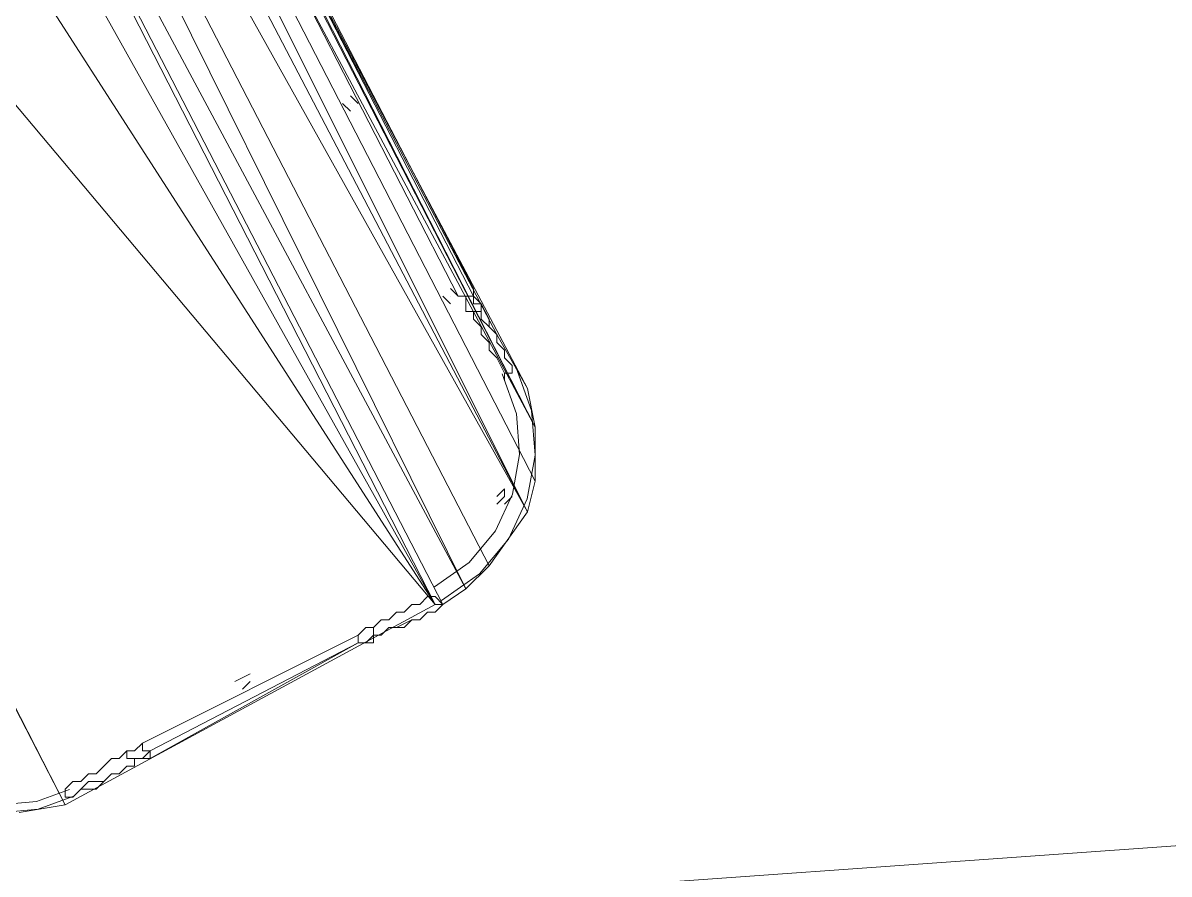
# Paper-space layout '01 Roof Support Layout' of a CAD drawing. Header units: millimetres. Extents: x 5 to 415, y 5 to 292.
# Drawn here: x 112.85 to 121.78, y 65 to 71.63 of the extents above; entities that cross this region are included whole.
import ezdxf

# ---------------------------------------------------------------- set-up
doc = ezdxf.new("R2010")
doc.units = ezdxf.units.MM
doc.layers.add('EXISTING', color=7, linetype='Continuous')

# ---------------------------------------------------------------- blocks, each defined once
blk = doc.blocks.new('SHEET_01')
at = {"layer": 'EXISTING', "color": 254, "linetype": 'Continuous', "lineweight": 13}
for p, q in [((109.94, 80.06), (116.78, 67.82)), ((116.48, 67.4), (109.94, 80.06)), ((109.94, 80.06), (116.3, 67.22)), ((116.78, 67.82), (110.42, 80)), ((116.3, 67.22), (109.52, 79.88)), ((109.52, 79.88), (116.12, 67.1)), ((116.12, 67.1), (109.52, 79.88)), ((109.52, 79.88), (116.06, 67.1)), ((116.84, 68.48), (110.78, 79.82)), ((110.78, 79.82), (116.84, 68.06)), ((116.78, 67.82), (110.78, 79.82)), ((110.78, 79.82), (116.78, 67.82)), ((116.06, 67.1), (109.04, 79.64)), ((111.14, 79.58), (116.84, 68.48)), ((108.26, 79.22), (116.06, 67.1)), ((111.62, 78.68), (116.36, 69.5)), ((111.62, 78.68), (116.36, 69.56)), ((116.24, 69.5), (111.56, 78.62)), ((113.18, 65.54), (106.52, 78.38)), ((116.06, 67.1), (106.58, 78.38)), ((106.58, 78.38), (113.18, 65.54)), ((255.2, 74.72), (90.08, 62.96)), ((116.78, 68.78), (113.96, 74.12)), ((116.84, 68.48), (113.96, 74.12)), ((113.96, 74.12), (116.78, 68.78)), ((113.96, 74.12), (116.54, 69.2)), ((115.46, 71), (115.4, 71.06)), ((115.34, 71), (115.4, 70.94)), ((115.4, 71), (115.4, 71)), ((116.24, 69.5), (116.18, 69.56)), ((116.36, 69.56), (116.36, 69.5)), ((116.36, 69.5), (116.36, 69.56)), ((116.12, 69.5), (116.18, 69.44)), ((116.18, 69.5), (116.18, 69.5)), ((116.3, 69.5), (116.24, 69.5)), ((116.3, 69.44), (116.3, 69.5)), ((116.36, 69.5), (116.3, 69.5)), ((116.36, 69.5), (116.36, 69.44)), ((116.42, 69.44), (116.36, 69.5)), ((116.3, 69.38), (116.3, 69.44)), ((116.36, 69.38), (116.3, 69.38)), ((116.36, 69.44), (116.42, 69.44)), ((116.36, 69.32), (116.36, 69.38)), ((116.42, 69.38), (116.36, 69.38)), ((116.42, 69.38), (116.42, 69.44)), ((116.42, 69.44), (116.48, 69.32)), ((116.42, 69.44), (116.42, 69.38)), ((116.42, 69.32), (116.42, 69.38)), ((116.42, 69.26), (116.36, 69.32)), ((116.48, 69.26), (116.42, 69.32)), ((116.48, 69.32), (116.48, 69.26)), ((116.42, 69.2), (116.42, 69.26)), ((116.48, 69.14), (116.42, 69.2)), ((116.54, 69.2), (116.48, 69.26)), ((116.48, 69.26), (116.54, 69.2)), ((116.54, 69.2), (116.78, 68.78)), ((116.54, 69.14), (116.54, 69.2)), ((116.54, 69.2), (116.54, 69.14)), ((116.48, 69.08), (116.48, 69.14)), ((116.6, 69.08), (116.54, 69.14)), ((116.54, 69.14), (116.6, 69.08)), ((116.54, 69.02), (116.48, 69.08)), ((116.6, 68.9), (116.54, 69.02)), ((116.6, 69.02), (116.6, 69.08)), ((116.6, 69.08), (116.6, 69.02)), ((116.66, 68.96), (116.6, 69.02)), ((116.6, 69.02), (116.66, 68.96)), ((116.66, 68.9), (116.66, 68.96)), ((116.66, 68.96), (116.66, 68.9)), ((116.8111, 68.6094), (116.689, 68.9504)), ((116.6937, 68.5846), (116.5824, 68.8952)), ((116.66, 68.9), (116.6, 68.9)), ((116.6, 68.9), (116.6, 68.84)), ((116.6, 68.84), (116.6, 68.9)), ((116.78, 68.78), (116.84, 68.48)), ((116.7186, 68.2666), (116.6937, 68.5846)), ((116.8384, 68.2605), (116.8111, 68.6094)), ((116.84, 68.06), (116.84, 68.48)), ((116.84, 68.48), (116.84, 68.06)), ((116.6621, 67.9572), (116.7186, 68.2666)), ((116.7765, 67.9208), (116.8384, 68.2605)), ((116.84, 68.06), (116.78, 67.82)), ((116.5294, 67.672), (116.6621, 67.9572)), ((116.6, 68), (116.54, 67.94)), ((116.54, 67.88), (116.6, 67.94)), ((116.6, 67.94), (116.6, 68)), ((116.6, 67.88), (116.66, 67.94)), ((116.6, 67.94), (116.6, 67.94)), ((116.6308, 67.6078), (116.7765, 67.9208)), ((116.78, 67.82), (116.48, 67.4)), ((116.3254, 67.4268), (116.5294, 67.672)), ((116.4069, 67.3387), (116.6308, 67.6078)), ((116.0552, 67.2376), (116.3254, 67.4268)), ((116.3, 67.22), (116.48, 67.4)), ((116.48, 67.4), (116.3, 67.22)), ((116.1103, 67.131), (116.4069, 67.3387)), ((116.12, 67.1), (116.3, 67.22)), ((116.3, 67.22), (116.12, 67.1)), ((115.94, 67.1), (116, 67.16)), ((116, 67.16), (116.06, 67.16)), ((116.06, 67.16), (116.12, 67.1)), ((113.18, 65.54), (116.06, 67.1)), ((116.06, 67.1), (113.18, 65.54)), ((115.7, 66.98), (115.76, 67.04)), ((115.76, 67.04), (115.82, 67.04)), ((115.82, 67.04), (115.88, 67.1)), ((115.88, 67.1), (115.94, 67.1)), ((115.94, 66.98), (116, 67.04)), ((116, 67.04), (115.94, 66.98)), ((116, 67.04), (116.06, 67.04)), ((116.06, 67.04), (116, 67.04)), ((116.12, 67.1), (116.06, 67.1)), ((116.06, 67.04), (116.12, 67.1)), ((116.12, 67.1), (116.06, 67.04)), ((115.58, 66.92), (115.64, 66.98)), ((115.64, 66.98), (115.7, 66.98)), ((115.88, 66.98), (115.76, 66.92)), ((115.82, 66.92), (115.88, 66.98)), ((115.88, 66.98), (115.94, 66.98)), ((115.94, 66.98), (115.88, 66.98)), ((113.78, 66.02), (115.46, 66.86)), ((115.46, 66.86), (115.52, 66.92)), ((115.46, 66.86), (115.46, 66.8)), ((115.52, 66.92), (115.58, 66.92)), ((115.52, 66.8), (115.58, 66.86)), ((115.58, 66.86), (115.58, 66.92)), ((115.58, 66.86), (115.64, 66.86)), ((115.64, 66.86), (115.58, 66.86)), ((115.58, 66.86), (115.58, 66.8)), ((115.64, 66.86), (115.7, 66.92)), ((115.7, 66.92), (115.64, 66.86)), ((115.7, 66.92), (115.82, 66.92)), ((115.76, 66.92), (115.7, 66.92)), ((115.46, 66.8), (113.84, 65.96)), ((113.84, 65.9), (115.46, 66.8)), ((115.46, 66.8), (115.52, 66.8)), ((115.52, 66.8), (115.46, 66.8)), ((115.58, 66.8), (115.52, 66.8)), ((114.62, 66.56), (114.5, 66.5)), ((114.5, 66.5), (114.62, 66.56)), ((114.56, 66.44), (114.62, 66.5)), ((114.56, 66.5), (114.56, 66.5)), ((113.72, 65.96), (113.78, 66.02)), ((113.78, 65.96), (113.78, 66.02)), ((113.48, 65.84), (113.54, 65.9)), ((113.54, 65.9), (113.6, 65.9)), ((113.6, 65.9), (113.66, 65.96)), ((113.66, 65.96), (113.66, 65.9)), ((113.66, 65.96), (113.72, 65.96)), ((113.66, 65.9), (113.72, 65.9)), ((113.72, 65.9), (113.72, 65.84)), ((113.78, 65.9), (113.72, 65.9)), ((113.72, 65.84), (113.72, 65.9)), ((113.72, 65.9), (113.78, 65.9)), ((113.84, 65.96), (113.78, 65.96)), ((113.84, 65.96), (113.78, 65.9)), ((113.78, 65.9), (113.84, 65.9)), ((113.84, 65.9), (113.84, 65.96)), ((113.42, 65.78), (113.48, 65.84)), ((113.66, 65.84), (113.6, 65.78)), ((113.6, 65.78), (113.66, 65.84)), ((113.72, 65.84), (113.66, 65.84)), ((113.66, 65.84), (113.72, 65.84)), ((113.18, 65.66), (113.24, 65.72)), ((113.24, 65.72), (113.3, 65.72)), ((113.3, 65.72), (113.36, 65.78)), ((113.36, 65.72), (113.3, 65.66)), ((113.36, 65.78), (113.42, 65.78)), ((113.48, 65.72), (113.36, 65.72)), ((113.42, 65.66), (113.48, 65.72)), ((113.54, 65.78), (113.48, 65.72)), ((113.48, 65.72), (113.54, 65.78)), ((113.6, 65.78), (113.54, 65.78)), ((113.54, 65.78), (113.6, 65.78)), ((112.9563, 65.5645), (113.2126, 65.6575)), ((113.18, 65.6), (113.18, 65.66)), ((113.3, 65.66), (113.24, 65.6)), ((113.24, 65.6), (113.3, 65.66)), ((113.3, 65.66), (113.42, 65.66)), ((112.6933, 65.5405), (112.9563, 65.5645)), ((112.82, 65.48), (113.18, 65.54)), ((113.18, 65.54), (112.82, 65.48)), ((112.9692, 65.5058), (113.24, 65.6041)), ((113.24, 65.6), (113.18, 65.6)), ((113.18, 65.6), (113.24, 65.6)), ((112.6912, 65.4805), (112.9692, 65.5058))]:
    blk.add_line(p, q, dxfattribs=at)

psp = doc.layouts.new('01 Roof Support Layout')

# ---------------------------------------------------------------- block references
psp.add_blockref('SHEET_01', (0, 0))

doc.saveas('drawing.dxf')
